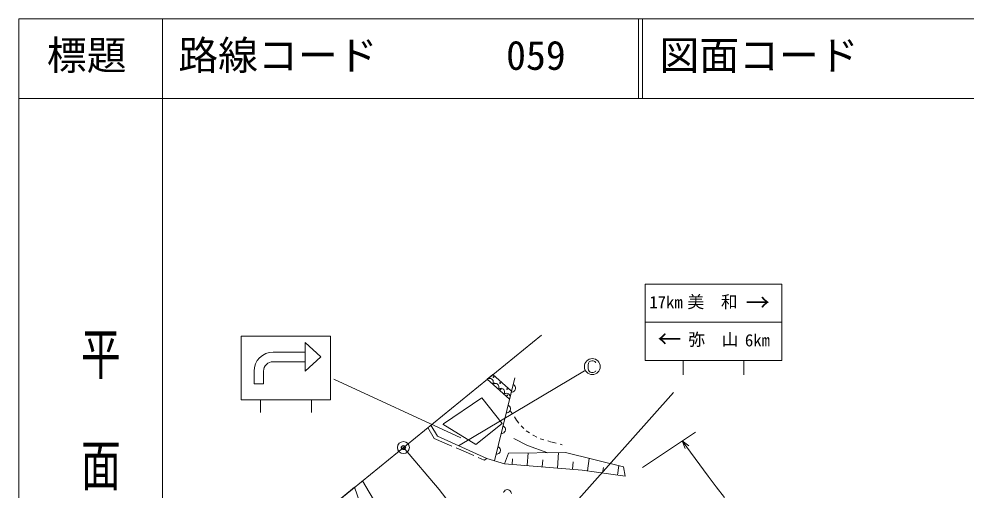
# Model space of a CAD drawing. Units: millimetres, scale not verified. Extents: x -73414 to 566586, y -116917 to 243083.
# Drawn here: x -73414 to 45454, y 183882 to 243083 of the extents above; entities that cross this region are included whole.
import ezdxf
from ezdxf.enums import TextEntityAlignment as Align

# ---------------------------------------------------------------- set-up
doc = ezdxf.new("R2010")
doc.units = ezdxf.units.MM
doc.header["$LTSCALE"] = 1000
doc.header["$PDMODE"] = 32
doc.header["$PDSIZE"] = 500
doc.linetypes.add('USER3', pattern=[3, 2.4, -0.6])
doc.linetypes.add('USER6', pattern=[1, 0.5, -0.5])
for name, color, linetype, lineweight in [('M-BGD', 7, 'Continuous', 13), ('M-BMK-LINE', 2, 'Continuous', 13), ('M-BMK-SRVR', 3, 'Continuous', 13), ('M-STR-HTXT', 7, 'Continuous', 13), ('M-STR-STRC', 7, 'Continuous', 13), ('M-TTL', 2, 'Continuous', 13), ('M-TTL-BAND', 7, 'Continuous', 13), ('M-TTL-LINE', 7, 'Continuous', 13), ('M-TTL-TXT', 7, 'Continuous', 13)]:
    doc.layers.add(name, color=color, linetype=linetype, lineweight=lineweight)
doc.layers.add('M-OTRS', color=6, linetype='Continuous')
doc.styles.add('@ＭＳ ゴシック', font='')
doc.styles.add('ＭＳ ゴシック', font='')
doc.styles.get('@ＭＳ ゴシック').set_extended_font_data('@MS Gothic')
doc.styles.get('ＭＳ ゴシック').set_extended_font_data('MS Gothic')

# ---------------------------------------------------------------- blocks, each defined once
blk = doc.blocks.new('BUHIN1')
at = {"color": 3, "linetype": 'Continuous', "lineweight": 13}
for radius in [750, 22.5]:
    blk.add_circle((0, 0), radius, dxfattribs=at)
blk = doc.blocks.new('BUHIN13')
at = {"color": 6, "linetype": 'Continuous', "lineweight": 13}
for radius in [50, 1.5]:
    blk.add_circle((0, 0), radius, dxfattribs=at)
blk = doc.blocks.new('BUHIN2')
at = {"color": 7, "linetype": 'Continuous', "lineweight": 13}
blk.add_lwpolyline([(0, -500), (115, -462.5), (212.5, -402.5), (322.5, -305), (382.5, -195), (420, -77.5), (420, 77.5), (382.5, 195), (322.5, 305), (212.5, 402.5), (115, 460), (0, 500)], dxfattribs=at)
blk = doc.blocks.new('BUHIN4')
at = {"color": 7, "linetype": 'Continuous', "lineweight": 13}
blk.add_lwpolyline([(0, 500), (115, 460), (212, 400), (322, 305), (382, 195), (418, 78), (418, -78), (382, -195), (322, -305), (212, -402), (115, -462), (0, -500)], dxfattribs=at)
blk = doc.blocks.new('BUHIN11')
at = {"color": 7, "linetype": 'Continuous', "lineweight": 13}
blk.add_lwpolyline([(440, 475), (400, 570), (330, 640), (235, 695), (120, 725), (-75, 725), (-230, 695), (-390, 585), (-485, 445), (-525, 245), (-525, -245), (-485, -455), (-410, -580), (-265, -685), (-85, -725), (105, -725), (250, -710), (325, -665), (395, -600), (425, -530)], dxfattribs=at)
blk.add_circle((0, 0), 1000, dxfattribs=at)
blk = doc.blocks.new('BUHIN12')
at = {"color": 7, "linetype": 'Continuous', "lineweight": 13}
blk.add_lwpolyline([(-288, -1000), (0, 0), (285, -1000)], dxfattribs=at)

msp = doc.modelspace()

# ---------------------------------------------------------------- hatches: boundary and pattern name
at = {"layer": 'M-BGD'}
msp.add_hatch(color=256, dxfattribs=at).paths.add_polyline_path([(-37512, 201213), (-37512, 202413), (-37512, 200013)])

# ---------------------------------------------------------------- linework, layer by layer
for p, q in [((-18249, 189452), (-2444, 198865)), ((-14641, 197804), (-13929, 198385)), ((-11838, 195322), (-14641, 197804)), ((-13929, 198385), (-11601, 196295)), ((-13732, 187561), (-11192, 197971)), ((-11601, 196295), (-11838, 195322)), ((-20148, 192203), (-15325, 195455)), ((-15325, 195455), (-12778, 192230)), ((-21705, 192046), (-20897, 190652)), ((-16084, 189629), (-20229, 192176)), ((-12778, 192230), (-16084, 189629)), ((-20897, 190652), (-14699, 187844)), ((-9574, 189498), (-11320, 190371)), ((-7028, 188572), (-9574, 189498)), ((-14699, 187844), (-12473, 187193)), ((-12473, 187193), (-11959, 188520)), ((-11959, 188520), (-4839, 188596)), ((-11525, 187116), (-11468, 187821)), ((-9629, 186962), (-9500, 188546)), ((-5837, 186653), (-5680, 188587)), ((-4839, 188596), (2470, 186816)), ((-2050, 186305), (-1830, 187863)), ((-2719, 186399), (-12473, 187193)), ((-7733, 186807), (-7662, 187687)), ((-3941, 186499), (-3866, 187420)), ((-166, 186040), (-70, 186725)), ((1717, 185774), (1884, 186958)), ((2470, 186816), (2659, 185642)), ((2659, 185642), (-2719, 186399)), ((-28510, 181982), (-30302, 185039)), ((-33986, 182035), (-31281, 184241)), ((-31281, 184241), (-29797, 179885))]:
    msp.add_line(p, q, dxfattribs=at)
at = {"layer": 'M-BGD', "linetype": 'USER6'}
for p, q in [((-11796, 193903), (-10967, 192682)), ((-10967, 192682), (-10400, 191941)), ((-10400, 191941), (-9746, 191330)), ((-9746, 191330), (-8873, 190763)), ((-8873, 190763), (-8001, 190327)), ((-8001, 190327), (-6474, 189891)), ((-6474, 189891), (-5253, 189585))]:
    msp.add_line(p, q, dxfattribs=at)
at = {"layer": 'M-BGD', "linetype": 'USER3'}
for p, q in [((-22086, 191735), (-21286, 190371)), ((-21286, 190371), (-15043, 187649)), ((-15043, 187649), (-14681, 187839))]:
    msp.add_line(p, q, dxfattribs=at)
at = {"layer": 'M-BGD'}
for centre in [(-13857, 198087), (-13808, 197288), (-13010, 197337), (-12961, 196538), (-12163, 196586), (-12114, 195788)]:
    msp.add_circle(centre, 50, dxfattribs=at)
at = {"layer": 'M-BMK-LINE'}
for p, q in [((-7847, 203343), (-43162, 174556)), ((-25163, 189227), (-20685, 183941)), ((-20685, 183941), (-18320, 180914))]:
    msp.add_line(p, q, dxfattribs=at)
at = {"layer": 'M-OTRS'}
msp.add_point((-25161, 189227), dxfattribs=at)
at = {"layer": 'M-STR-HTXT'}
msp.add_line((11501, 191174), (4845, 186737), dxfattribs=at)
msp.add_lwpolyline([(9837, 190065), (11450, 187853), (13085, 185644), (14105, 184298), (15147, 182956)], dxfattribs=at)
at = {"layer": 'M-STR-STRC'}
for p, q in [((5160, 209773), (22347, 209773)), ((5160, 209773), (5160, 200173)), ((22347, 209773), (22347, 200173)), ((22347, 204973), (5160, 204973)), ((-45512, 203213), (-45512, 196325)), ((-34312, 203213), (-45512, 203213)), ((-37512, 202413), (-37512, 198813)), ((-37512, 202413), (-35512, 200613)), ((-34312, 195213), (-34312, 203213)), ((-41512, 201213), (-37512, 201213)), ((-41512, 200013), (-37512, 200013)), ((-35512, 200613), (-37512, 198813)), ((22347, 200173), (5160, 200173)), ((9960, 200173), (9960, 198373)), ((17547, 200173), (17547, 198373)), ((-43912, 198813), (-43912, 197213)), ((-42712, 198813), (-42712, 197213)), ((-17972, 190434), (-33873, 197797)), ((-45512, 196320), (-45512, 195213)), ((-43912, 197213), (-42712, 197213)), ((-16798, 167529), (8748, 196143)), ((-45512, 195213), (-34312, 195213)), ((-43112, 195213), (-43112, 193613)), ((-36712, 195213), (-36712, 193613))]:
    msp.add_line(p, q, dxfattribs=at)
for radius in [2400, 1200]:
    msp.add_arc((-41512, 198813), radius, 90, 180, dxfattribs=at)
at = {"layer": 'M-TTL'}
for p, q in [((-73414, 243083), (-73414, -116917)), ((566586, 243083), (-73414, 243083))]:
    msp.add_line(p, q, dxfattribs=at)
at = {"layer": 'M-TTL-BAND'}
msp.add_line((-55414, 233083), (-55414, -116917), dxfattribs=at)
at = {"layer": 'M-TTL-LINE'}
for p, q in [((-55414, 243083), (-55414, 233083)), ((4336, 243083), (4336, 233083)), ((4836, 243083), (4836, 233083)), ((-73414, 233083), (566586, 233083))]:
    msp.add_line(p, q, dxfattribs=at)

# ---------------------------------------------------------------- block references
at = {"layer": 'M-BGD'}
msp.add_blockref('BUHIN11', (-1453, 199394), dxfattribs=at)
for p, xscale, yscale, rotation in [((-14291, 197494), 0.9361019, 0.9361019, 48.4654), ((-13590, 196873), 0.9361019, 0.9361019, 48.4654), ((-12889, 196253), 0.9361019, 0.9361019, 48.4654), ((-12188, 195632), 0.9361019, 0.9361019, 48.4654), ((-12113, 183511), 1.000073, 1.000073, 84.08984)]:
    msp.add_blockref('BUHIN2', p, dxfattribs=dict(at, xscale=xscale, yscale=yscale, rotation=rotation))
at = {"layer": 'M-BGD', "rotation": 346.28705}
for p in [(-11509, 196670), (-12144, 194067), (-12779, 191465), (-13414, 188862)]:
    msp.add_blockref('BUHIN4', p, dxfattribs=at)
at = {"layer": 'M-BMK-SRVR'}
msp.add_blockref('BUHIN1', (-25163, 189227), dxfattribs=at)
at = {"layer": 'M-OTRS'}
msp.add_blockref('BUHIN13', (-25161, 189227), dxfattribs=at)
at = {"layer": 'M-STR-HTXT', "rotation": 36.02691}
msp.add_blockref('BUHIN12', (9837, 190065), dxfattribs=at)

# ---------------------------------------------------------------- texts
at = {"layer": 'M-BGD', "style": 'ＭＳ ゴシック'}
for s, p in [('→', (17818, 205696)), ('←', (6740, 201104))]:
    msp.add_text(s, height=2199, dxfattribs=at).set_placement(p, align=Align.BOTTOM_LEFT)
at = {"layer": 'M-STR-STRC', "style": 'ＭＳ ゴシック'}
for s, p in [('17km', (5701, 206258)), ('美\u3000和', (10491, 206305)), ('弥\u3000山', (10586, 201571)), ('6km', (17698, 201477))]:
    msp.add_text(s, height=1540, dxfattribs=at).set_placement(p, align=Align.BOTTOM_LEFT)
at = {"layer": 'M-TTL-BAND', "style": '@ＭＳ ゴシック', "width": 1.4}
msp.add_text('平  面  図', height=3666, rotation=270, dxfattribs=at).set_placement((-66137, 204558), align=Align.BOTTOM_LEFT)
at = {"layer": 'M-TTL-TXT', "style": 'ＭＳ ゴシック'}
for s, p in [('標題', (-69914, 235583)), ('路線コード', (-53414, 235583)), ('059', (-12272, 235583)), ('図面コード', (6966, 235583))]:
    msp.add_text(s, height=3666, dxfattribs=at).set_placement(p, align=Align.BOTTOM_LEFT)

doc.saveas('drawing.dxf')
